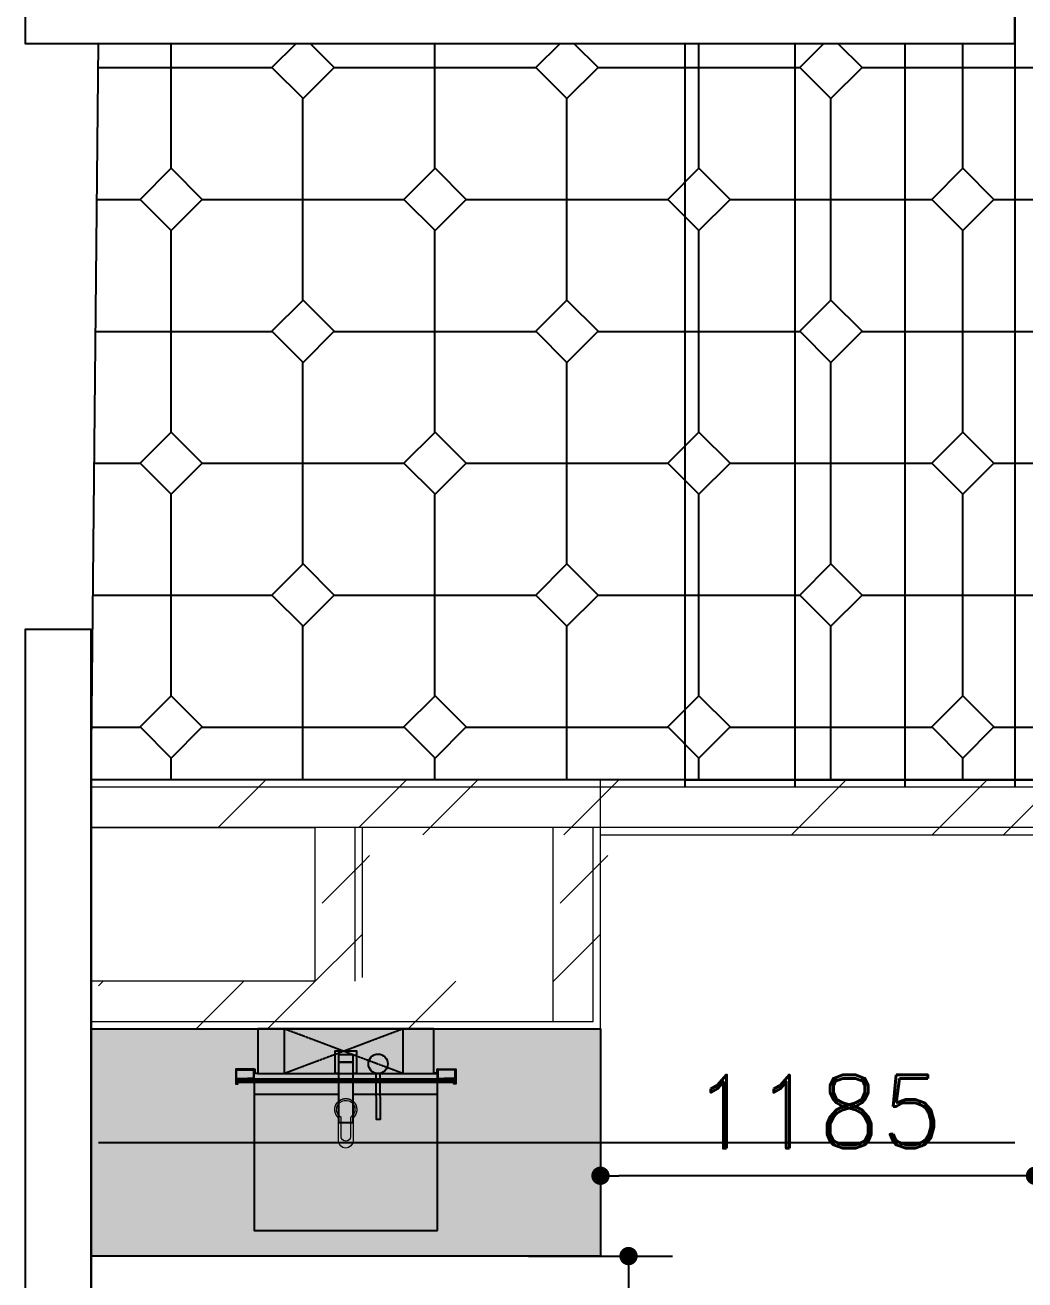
# Model space of a CAD drawing. Header units: millimetres. Extents: x -12551121 to 353735, y 112272 to 285506.
# Drawn here: x 94642 to 97370, y 169851 to 173276 of the extents above; entities that cross this region are included whole.
import ezdxf

# ---------------------------------------------------------------- set-up
doc = ezdxf.new("R2010")
doc.units = ezdxf.units.MM
doc.header["$MEASUREMENT"] = 0
doc.linetypes.add('1F底图$0$_DASH', pattern=[0.6, 0.4, -0.2])
for name, color, linetype in [('+AT9-HATCH', 8, 'Continuous'), ('+AT9_Hardscape', 1, 'Continuous'), ('1F底图$0$JD352-节点内部细线', 127, 'Continuous'), ('1F底图$0$P-洁具及配件（地坪图不显示）', 146, 'Continuous'), ('GARDE-DIM', 253, 'Continuous'), ('GARDE-PLAN', 4, 'Continuous')]:
    doc.layers.add(name, color=color, linetype=linetype)
for name, color, linetype, lineweight in [('PLUMB-1', 55, 'Continuous', 9), ('PLUMB-2', 254, 'Continuous', 9), ('WALL-COMMON', 8, 'Continuous', 9), ('WALL-EXTCUT', 1, 'Continuous', 9), ('WALL-FILL-1', 9, 'Continuous', 9), ('WALL-FILL-2', 7, 'Continuous', 9), ('WALL-INTCUT', 2, 'Continuous', 9), ('WALL-RETCUT-1', 1, 'Continuous', 25)]:
    doc.layers.add(name, color=color, linetype=linetype, lineweight=lineweight)
doc.styles.add('DIM', font='romand.shx')
doc.dimstyles.new('DIM100-2', dxfattribs={"dimscale": 100, "dimtxt": 2, "dimasz": 0.5, "dimexe": 1.2, "dimexo": 1, "dimgap": 0.75, "dimtad": 1, "dimdec": 0, "dimzin": 0, "dimdsep": 46, "dimtxsty": 'DIM', "dimblk": 'DOT', "dimcen": 1, "dimdle": 1, "dimclrt": 256, "dimazin": 0, "dimtfac": 1, "dimtdec": 0, "dimtmove": 2, "dimatfit": 3, "dimldrblk": 'DOT', "dimfxl": 1, "dimtolj": 1, "dimtzin": 0, "dimarcsym": 0})
pattern_1 = [(45, (4925825.9, 2848618.6), (-791.9596, 791.9596), []), (45, (4925825.9, 2849818.6), (-791.9596, 791.9596), [])]
pattern_2 = [(45, (4925825.9, 2846928.6), (-791.9596, 791.9596), []), (45, (4925825.9, 2848128.6), (-791.9596, 791.9596), [])]
pattern_3 = [(45, (4926475.6, 2846928.6), (-791.9596, 791.9596), []), (45, (4926475.6, 2848128.6), (-791.9596, 791.9596), [])]
pattern_4 = [(45, (4847680.4, 2642754.6), (-791.9596, 791.9596), []), (45, (4847680.4, 2643954.6), (-791.9596, 791.9596), [])]
pattern_5 = [(45, (4847680.4, 2641064.6), (-791.9596, 791.9596), []), (45, (4847680.4, 2642264.6), (-791.9596, 791.9596), [])]
pattern_6 = [(45, (4848330.1, 2641064.6), (-791.9596, 791.9596), []), (45, (4848330.1, 2642264.6), (-791.9596, 791.9596), [])]

# ---------------------------------------------------------------- blocks, each defined once
blk = doc.blocks.new('1F底图$0$A$C73950F14')
at = {"layer": '1F底图$0$JD352-节点内部细线', "color": 1, "const_width": 1}
blk.add_lwpolyline([(-159751, -257917), (-159748, -257917), (-159748, -257907), (-159718, -257907), (-159718, -257917), (-159715, -257917)], dxfattribs=at)
blk.add_lwpolyline([(-159744, -257911), (-159722, -257911), (-159722, -257917), (-159744, -257917)], close=True, dxfattribs=at)
blk = doc.blocks.new('1F底图$0$FDGREGDFDDD')
at = {"layer": '1F底图$0$P-洁具及配件（地坪图不显示）', "color": 250}
for p, q in [((160610.9, 73107, 3.7), (160610.9, 72510, 0.1)), ((160614.9, 72510, 0.1), (160614.9, 73107, 3.7))]:
    blk.add_line(p, q, dxfattribs=at)
at = {"layer": '1F底图$0$P-洁具及配件（地坪图不显示）', "elevation": 0}
for points in [[(160615.9, 73103.5), (160615.9, 73105), (160619.4, 73105), (160619.4, 73107), (160582.4, 73107), (160582.4, 73060), (160606.4, 73060), (160606.4, 73076.5), (160607.9, 73076.5), (160607.9, 73076.5), (160607.9, 73058.5), (160580.9, 73058.5), (160580.9, 73108.5), (160620.9, 73108.5), (160620.9, 73103.5), (160615.9, 73103.5)], [(160609.9, 73088.5), (160615.9, 73088.5)], [(160609.9, 73078.5), (160615.9, 73078.5)], [(160615.9, 72513.5), (160615.9, 72512), (160619.4, 72512), (160619.4, 72510), (160582.4, 72510), (160582.4, 72557), (160606.4, 72557), (160606.4, 72540.5), (160607.9, 72540.5), (160607.9, 72540.5), (160607.9, 72558.5), (160580.9, 72558.5), (160580.9, 72508.5), (160620.9, 72508.5), (160620.9, 72513.5), (160615.9, 72513.5)], [(160609.9, 72538.5), (160615.9, 72538.5)], [(160609.9, 72528.5), (160615.9, 72528.5)]]:
    blk.add_lwpolyline(points, dxfattribs=at)
at = {"layer": '1F底图$0$P-洁具及配件（地坪图不显示）'}
for points in [[(160606.4, 73090.5), (160607.9, 73090.5), (160607.9, 73107), (160606.4, 73107)], [(160606.4, 73076.5), (160607.9, 73076.5), (160607.9, 73090.5), (160606.4, 73090.5)], [(160607.9, 73090.5), (160609.9, 73090.5), (160609.9, 73107), (160607.9, 73107)], [(160470.9, 73048.5), (160592.9, 73048.5), (160592.9, 72568.5), (160470.9, 72568.5)], [(160580.9, 72560), (160591.4, 72560), (160591.4, 72568.5), (160592.9, 72568.5), (160592.9, 72558.5), (160580.9, 72558.5)], [(160606.4, 72540.5), (160607.9, 72540.5), (160607.9, 72526.5), (160606.4, 72526.5)], [(160606.4, 72526.5), (160607.9, 72526.5), (160607.9, 72510), (160606.4, 72510)]]:
    blk.add_lwpolyline(points, close=True, dxfattribs=at)
at = {"layer": '1F底图$0$P-洁具及配件（地坪图不显示）', "color": 250}
for points in [[(160607.9, 73090.5), (160607.9, 73076.5), (160609.9, 73076.5), (160609.9, 73090.5)], [(160607.9, 72526.5), (160607.9, 72540.5), (160609.9, 72540.5), (160609.9, 72526.5)], [(160607.9, 72510), (160607.9, 72526.5), (160609.9, 72526.5), (160609.9, 72510)]]:
    blk.add_lwpolyline(points, close=True, dxfattribs=at)
at = {"layer": '1F底图$0$P-洁具及配件（地坪图不显示）', "elevation": 0}
for points in [[(160610.9, 73107), (160614.9, 73107), (160615.9, 73106), (160615.9, 72511), (160614.9, 72510), (160610.9, 72510), (160609.9, 72511), (160609.9, 73106)], [(160592.9, 73048.5), (160592.9, 73058.5), (160580.9, 73058.5), (160580.9, 73057), (160591.4, 73057), (160591.4, 73048.5)]]:
    blk.add_lwpolyline(points, close=True, dxfattribs=at)
at = {"layer": '1F底图$0$P-洁具及配件（地坪图不显示）', "color": 8}
blk.add_lwpolyline([(160607.9, 72540.5), (160607.9, 73076.5), (160609.9, 73076.5), (160609.9, 72540.5)], close=True, dxfattribs=at)
at = {"layer": '1F底图$0$P-洁具及配件（地坪图不显示）', "color": 251, "linetype": '1F底图$0$_DASH'}
blk.add_lwpolyline([(160470.9, 72976.3), (160592.9, 72976.3), (160592.9, 72652.2), (160470.9, 72652.2)], close=True, dxfattribs=at)
for points in [[(160470.9, 72652.2), (160592.9, 72976.3)], [(160592.9, 72652.2), (160470.9, 72976.3)]]:
    blk.add_lwpolyline(points, dxfattribs=at)
at = {"layer": '1F底图$0$P-洁具及配件（地坪图不显示）', "ltscale": 0.01, "extrusion": (0, 0, -1), "xscale": 0.25, "yscale": 0.25, "zscale": -0.25}
for p in [(-120661.1, 137539.3, 0), (-120637.8, 137527.8)]:
    blk.add_blockref('1F底图$0$A$C73950F14', p, dxfattribs=at)
at = {"layer": '1F底图$0$P-洁具及配件（地坪图不显示）', "ltscale": 0.01, "extrusion": (0, 0, -1), "xscale": -0.25, "yscale": 0.25, "zscale": -0.25, "rotation": 180}
for p in [(-120637.8, 8089.2), (-120661, 8077.7, 0)]:
    blk.add_blockref('1F底图$0$A$C73950F14', p, dxfattribs=at)
blk = doc.blocks.new('1F底图$0$A$C53522F80')
at = {"xscale": -1}
blk.add_blockref('1F底图$0$FDGREGDFDDD', (160470.8, -72808.5), dxfattribs=at)
blk = doc.blocks.new('1F底图$0$sink')
for p, q in [((-250, 410), (-20, 410)), ((20, 410), (250, 410))]:
    blk.add_line(p, q)
for points in [[(20, 467.2), (30, 467.2), (30, 527.2), (-30, 527.2), (-30, 467.2), (-20, 467.2)], [(93.2, 466.5), (93.9, 340.9), (84.1, 340.8), (83.3, 466.5)]]:
    blk.add_lwpolyline(points)
for points in [[(-20, 497.2), (20, 497.2), (20, 517.2), (-20, 517.2)], [(20, 497.2), (-20, 497.2), (-20, 332.2), (20, 332.2)], [(250, 38), (250, 450), (-250, 450), (-250, 38)]]:
    blk.add_lwpolyline(points, close=True)
blk.add_circle((88.1, 492.6), 26.6)
blk = doc.blocks.new('_Dot')
at = {"color": 0, "linetype": 'ByBlock', "lineweight": -2}
blk.add_line((-0.5, 0), (-1, 0), dxfattribs=at)
at = {"color": 0, "linetype": 'ByBlock', "const_width": 0.5}
blk.add_lwpolyline([(-0.25, 0, 1), (0.25, 0, 1)], format="xyb", close=True, dxfattribs=at)
blk = doc.blocks.new('*D202')
at = {"layer": 'DefPoints', "color": 0, "transparency": 16777216}
for p in [(97397.2, 170508.8), (96211.9, 170466.8), (96211.9, 170135.8)]:
    blk.add_point(p, dxfattribs=at)
at = {"layer": 'GARDE-DIM', "color": 0, "lineweight": -2, "transparency": 16777216}
for p, q in [((97397.2, 170408.8), (97397.2, 170015.8)), ((96211.9, 170366.8), (96211.9, 170015.8)), ((97347.2, 170135.8), (96261.9, 170135.8))]:
    blk.add_line(p, q, dxfattribs=at)
at = {"layer": 'GARDE-DIM', "color": 0, "linetype": 'ByBlock', "lineweight": -2, "transparency": 16777216, "xscale": 50, "yscale": 50, "zscale": 50, "rotation": 180}
blk.add_blockref('_Dot', (96211.9, 170135.8), dxfattribs=at)
at = {"layer": 'GARDE-DIM', "color": 0, "linetype": 'ByBlock', "lineweight": -2, "transparency": 16777216, "xscale": 50, "yscale": 50, "zscale": 50}
blk.add_blockref('_Dot', (97397.2, 170135.8), dxfattribs=at)
at = {"layer": 'GARDE-DIM', "transparency": 16777216, "insert": (96804.6, 170310.8), "char_height": 200, "attachment_point": 5, "style": 'DIM'}
blk.add_mtext('\\A1;1185', dxfattribs=at)
blk = doc.blocks.new('AM_Basin Mixer - Mixer-V88-LEVEL 43')
at = {"layer": 'PLUMB-2'}
for points in [[(0, 28), (-17.2, 21.6), (-26.6, 5.5), (-25, -10.8), (-19.8, -15.1), (-21.6, -12.5), (-24.3, 2.6), (-21.3, 12.8), (-8.8, 22.6), (0, 25)], [(0, 25), (-12.6, 21.6), (-22.5, 9.4), (-23.8, -4.4), (-19.2, -14.9), (-12.5, -23), (-12.5, -74.1), (-7.1, -83.7), (2.6, -85.5), (10, -80.1), (12.5, -74.1), (12.5, -21.6), (22.6, -9), (24.3, 2.6), (21.3, 12.8), (8.8, 22.6)], [(0, 28), (0, 25), (14.7, 20.2), (23.8, 4.6), (23.8, -4.4), (19.2, -15), (20, -15.1), (22.2, -14.8), (26.6, -5.3), (24.6, 11.4), (14.7, 23.2), (9.1, 25)], [(20, -15), (14.8, -19.3), (12.5, -23), (12.5, -74.1), (7.1, -83.7), (-2.6, -85.5), (-10, -80.1), (-12.5, -74.1), (-12.5, -21.6), (-20, -15.1), (-20, -85), (-14.1, -99.1), (2.8, -103.8), (15, -97), (20, -85), (20, -15.1)]]:
    blk.add_hatch(color=256, dxfattribs=at).paths.add_polyline_path(points)
at = {"layer": 'PLUMB-1'}
for p, q in [((-20, -15), (-20, -85)), ((-12.5, -21.7), (-12.5, -74.1)), ((12.5, -74.1), (12.5, -21.7)), ((20, -85), (20, -15))]:
    blk.add_line(p, q, dxfattribs=at)
at = {"layer": 'PLUMB-1', "flags": 128}
for points in [[(0, 30), (-1.2, 30), (-2.4, 29.9), (-3.6, 29.8), (-4.8, 29.6), (-6, 29.4), (-7.1, 29.1), (-8.3, 28.8), (-9.4, 28.5), (-10.6, 28.1), (-11.7, 27.6), (-12.8, 27.1), (-13.9, 26.6), (-14.9, 26), (-15.9, 25.4), (-16.9, 24.8), (-17.9, 24.1), (-18.9, 23.3), (-19.8, 22.6), (-20.7, 21.7), (-21.5, 20.9), (-22.3, 20), (-23.1, 19.1), (-23.9, 18.2), (-24.6, 17.2), (-25.2, 16.2), (-25.9, 15.2), (-26.5, 14.1), (-27, 13.1), (-27.5, 12), (-28, 10.9), (-28.4, 9.7), (-28.7, 8.6), (-29.1, 7.4), (-29.3, 6.3), (-29.6, 5.1), (-29.7, 3.9), (-29.9, 2.7), (-30, 1.5), (-30, 0.3), (-30, -0.9), (-29.9, -2.1), (-29.8, -3.3), (-29.7, -4.5), (-29.5, -5.6), (-29.2, -6.8), (-28.9, -8), (-28.6, -9.1), (-28.2, -10.3), (-27.8, -11.4), (-27.3, -12.5), (-26.8, -13.6), (-26.2, -14.6), (-25.6, -15.7), (-24.9, -16.7), (-24.3, -17.7), (-23.5, -18.6), (-22.8, -19.5), (-22, -20.4), (-21.1, -21.3), (-20.3, -22.1)], [(19.8, -22.6), (20.7, -21.7), (21.5, -20.9), (22.3, -20), (23.1, -19.1), (23.9, -18.2), (24.6, -17.2), (25.2, -16.2), (25.9, -15.2), (26.5, -14.1), (27, -13.1), (27.5, -12), (28, -10.9), (28.4, -9.7), (28.7, -8.6), (29.1, -7.4), (29.3, -6.3), (29.6, -5.1), (29.7, -3.9), (29.9, -2.7), (30, -1.5), (30, -0.3), (30, 0.9), (29.9, 2.1), (29.8, 3.3), (29.7, 4.5), (29.5, 5.6), (29.2, 6.8), (28.9, 8), (28.6, 9.1), (28.2, 10.3), (27.8, 11.4), (27.3, 12.5), (26.8, 13.6), (26.2, 14.6), (25.6, 15.7), (24.9, 16.7), (24.3, 17.7), (23.5, 18.6), (22.8, 19.5), (22, 20.4), (21.1, 21.3), (20.3, 22.1), (19.4, 22.9), (18.4, 23.7), (17.5, 24.4), (16.5, 25.1), (15.5, 25.7), (14.4, 26.3), (13.4, 26.9), (12.3, 27.4), (11.2, 27.8), (10, 28.3), (8.9, 28.6), (7.8, 29), (6.6, 29.3), (5.4, 29.5), (4.2, 29.7), (3, 29.8), (1.8, 29.9), (0.6, 30), (0, 30)]]:
    blk.add_lwpolyline(points, dxfattribs=at)
at = {"layer": 'PLUMB-1'}
for centre, radius, start, end in [((0, 0), 30, 90, 226.1829), ((0, 0), 25, 90, 240), ((0, 0), 25, 162, 169.3835), ((0, 0), 25, 162, 169.3835), ((0, 0), 25, 153.4349, 164.0852), ((0, 0), 25, 126, 134.0395), ((0, 0), 25, 126, 134.0395), ((0, 0), 25, 121.7175, 130.992), ((0, 0), 30, 313.8171, 90), ((0, 0), 25, 300, 90), ((0, 0), 25, 49.008, 58.2825), ((0, 0), 25, 45.9605, 54), ((0, 0), 25, 45.9605, 54), ((0, 0), 25, 15.9148, 26.5651), ((0, 0), 25, 10.6165, 18), ((0, 0), 25, 10.6165, 18), ((0, 0), 25, 185.1524, 195.9185), ((0, 0), 25, 190.6941, 198), ((0, 0), 25, 190.6941, 198), ((0, 0), 25, 225.9718, 234), ((0, 0), 25, 306, 314.0282), ((0, 0), 25, 342, 349.3059), ((0, 0), 25, 342, 349.3059), ((0, 0), 25, 344.0815, 354.8476), ((0, -85), 20, 180, 360), ((0, -74.1), 12.5, 180, 360)]:
    blk.add_arc(centre, radius, start, end, dxfattribs=at)
blk = doc.blocks.new('*D203')
at = {"layer": 'DefPoints', "color": 0, "transparency": 16777216}
for p in [(95915.4, 169916.5), (95957.4, 168801.5), (96288.4, 168801.5)]:
    blk.add_point(p, dxfattribs=at)
at = {"layer": 'GARDE-DIM', "color": 0, "lineweight": -2, "transparency": 16777216}
for p, q in [((96015.4, 169916.5), (96408.4, 169916.5)), ((96288.4, 169866.5), (96288.4, 168851.5)), ((96057.4, 168801.5), (96408.4, 168801.5))]:
    blk.add_line(p, q, dxfattribs=at)
at = {"layer": 'GARDE-DIM', "color": 0, "linetype": 'ByBlock', "lineweight": -2, "transparency": 16777216, "xscale": 50, "yscale": 50, "zscale": 50}
for p, rotation in [((96288.4, 169916.5), 90), ((96288.4, 168801.5), 270)]:
    blk.add_blockref('_Dot', p, dxfattribs=dict(at, rotation=rotation))
at = {"layer": 'GARDE-DIM', "transparency": 16777216, "insert": (96113.4, 169359), "char_height": 200, "attachment_point": 5, "rotation": 90, "style": 'DIM'}
blk.add_mtext('\\A1;1115', dxfattribs=at)
blk = doc.blocks.new('riser')
at = {"layer": 'WALL-FILL-1'}
h = blk.add_hatch(dxfattribs=at)
h.set_pattern_fill('FP_1', color=251, style=0, pattern_type=2)
h.set_pattern_definition(pattern_4)
h.paths.add_polyline_path([(20922.4, -34667.5), (20926.7, -34667.5), (20926.7, -34647.5), (16676.7, -34647.5), (16676.7, -34667.5), (20616.8, -34667.5)])
h = blk.add_hatch(dxfattribs=at)
h.set_pattern_fill('FP_1', color=251, style=0, pattern_type=2)
h.set_pattern_definition(pattern_6)
h.paths.add_polyline_path([(18066.4, -35307.5), (18066.4, -34647.5), (18046.4, -34647.5), (18046.4, -35307.5)])
h = blk.add_hatch(dxfattribs=at)
h.set_pattern_fill('FP_1', color=251, style=0, pattern_type=2)
h.set_pattern_definition(pattern_5)
h.paths.add_polyline_path([(17416.7, -35197.5), (17416.7, -34777.5), (17396.7, -34777.5), (17396.7, -35197.5)])
h = blk.add_hatch(dxfattribs=at)
h.set_pattern_fill('FP_1', color=251, style=0, pattern_type=2)
h.set_pattern_definition(pattern_4)
h.paths.add_polyline_path([(20926.7, -34797.5), (20925.3, -34777.5), (17416.7, -34777.5), (17416.7, -34797.5), (20922.4, -34797.5)])
h = blk.add_hatch(dxfattribs=at)
h.set_pattern_fill('FP_1', color=251, style=0, pattern_type=2)
h.set_pattern_definition(pattern_5)
h.paths.add_polyline_path([(17212.1, -35327.5), (18066.4, -35327.5), (18066.4, -35307.5), (16676.7, -35307.5), (16676.7, -35327.5), (16949.4, -35327.5)])
at = {"layer": 'WALL-FILL-2'}
h = blk.add_hatch(dxfattribs=at)
h.set_pattern_fill('FP_1', color=251, style=0, pattern_type=2)
h.set_pattern_definition(pattern_4)
h.paths.add_polyline_path([(20925.3, -34777.5), (20926.7, -34777.5), (20926.7, -34667.5), (16676.7, -34667.5), (16676.7, -34777.5), (20922.4, -34777.5)])
h = blk.add_hatch(dxfattribs=at)
h.set_pattern_fill('FP_1', color=251, style=0, pattern_type=2)
h.set_pattern_definition(pattern_5)
h.paths.add_polyline_path([(17396.7, -35197.5), (17396.7, -34777.5), (17286.7, -34777.5), (17286.7, -35197.5)])
h = blk.add_hatch(dxfattribs=at)
h.set_pattern_fill('FP_1', color=251, style=0, pattern_type=2)
h.set_pattern_definition(pattern_6)
h.paths.add_polyline_path([(17936.4, -35307.5), (18046.4, -35307.5), (18046.4, -34797.5), (17936.4, -34797.5), (17936.4, -35197.5)])
h = blk.add_hatch(dxfattribs=at)
h.set_pattern_fill('FP_1', color=251, style=0, pattern_type=2)
h.set_pattern_definition(pattern_5)
h.paths.add_polyline_path([(17936.4, -35307.5), (17936.4, -35197.5), (16676.7, -35197.5), (16676.7, -35307.5)])

msp = doc.modelspace()

# ---------------------------------------------------------------- hatches: boundary and pattern name
at = {"layer": '+AT9-HATCH'}
h = msp.add_hatch(dxfattribs=at)
h.set_pattern_fill('LINE', color=8, scale=750)
h.paths.add_polyline_path([(98342.2, 176851.5), (98342.2, 179526.5), (97292.2, 179526.5, 0.414214), (96392.2, 178626.5), (96392.2, 177751.5, -0.414214), (95292.2, 176651.5), (94892.2, 176651.5), (94892.2, 174751.5), (96392.2, 174751.5, 0.414214), (97292.2, 175651.5), (97292.2, 176001.5), (97292.2, 176451.5, -0.414214), (97692.2, 176851.5), (98342.2, 176851.5)], is_closed=False)
h.paths.add_polyline_path([(98392.2, 179526.5), (98392.2, 176851.5), (98692.2, 176851.5), (98692.2, 179526.5)])
h.paths.add_polyline_path([(98742.2, 179526.5), (98742.2, 176851.5), (99042.2, 176851.5), (99042.2, 179526.5)])
h.paths.add_polyline_path([(99367.2, 179526.5), (99367.2, 176851.5), (99667.2, 176851.5), (99667.2, 179526.5)])
h.paths.add_polyline_path([(99717.2, 179526.5), (99717.2, 176851.5), (100017.2, 176851.5), (100017.2, 179526.5)])
h.paths.add_polyline_path([(100067.2, 179526.5), (100067.2, 176851.5), (100367.2, 176851.5), (100367.2, 179526.5)])
h.paths.add_polyline_path([(100417.2, 179526.5), (100417.2, 176851.5), (100717.2, 176851.5), (100717.2, 179526.5)])
h.paths.add_polyline_path([(101067.2, 176716), (101067.2, 179526.5), (100767.2, 179526.5), (100767.2, 176851.5), (100767.2, 176851.5, -0.21525)])
h.paths.add_polyline_path([(101117.2, 179526.5), (101117.2, 173451.5), (101417.2, 173451.5), (101417.2, 179504, 0.056082), (101217.2, 179526.5), (101117.2, 179526.5)], is_closed=False)
h.paths.add_polyline_path([(101467.2, 179491.1), (101467.2, 173451.5), (101767.2, 173451.5), (101767.2, 179338.9, 0.094274)])
h.paths.add_polyline_path([(102117.2, 178626.6, 0.213378), (101817.2, 179297.3), (101817.2, 173451.5), (102117.2, 173451.5), (102117.2, 178626.5)], is_closed=False)
h.paths.add_polyline_path([(101817.2, 173101.5), (101817.2, 170101.5), (102117.2, 170101.5), (102117.2, 173101.5)])
h.paths.add_polyline_path([(101467.2, 173101.5), (101467.2, 170101.5), (101767.2, 170101.5), (101767.2, 173101.5)])
h.paths.add_polyline_path([(101117.2, 173101.5), (101117.2, 170101.5), (101417.2, 170101.5), (101417.2, 173101.5)])
h.paths.add_polyline_path([(101117.2, 169801.5), (101117.2, 166601.5), (101417.2, 166601.5), (101417.2, 169801.5)])
h.paths.add_polyline_path([(101467.2, 169801.5), (101467.2, 166601.5), (101767.2, 166601.5), (101767.2, 169801.5)])
h.paths.add_polyline_path([(101817.2, 169801.5), (101817.2, 166601.5), (102117.2, 166601.5), (102117.2, 169801.5)])
h.paths.add_polyline_path([(102517.2, 169801.5), (102817.2, 169801.5), (102817.2, 166601.5), (102517.2, 166601.5)])
h.paths.add_polyline_path([(102167.2, 169801.5), (102467.2, 169801.5), (102467.2, 166601.5), (102167.2, 166601.5)])
h.paths.add_polyline_path([(102867.2, 169801.5), (103167.2, 169801.5), (103167.2, 166601.5), (102867.2, 166601.5)])
h.paths.add_polyline_path([(102867.2, 173101.5), (103167.2, 173101.5), (103167.2, 170101.5), (102867.2, 170101.5)])
h.paths.add_polyline_path([(102167.2, 173101.5), (102467.2, 173101.5), (102467.2, 170101.5), (102167.2, 170101.5)])
h.paths.add_polyline_path([(102517.2, 173101.5), (102817.2, 173101.5), (102817.2, 170101.5), (102517.2, 170101.5)])
at = {"layer": '+AT9_Hardscape'}
h = msp.add_hatch(dxfattribs=at)
h.set_pattern_fill('CTYSQMK2', color=8, scale=30)
h.set_pattern_definition([(0, (84.85, 0), (360, 360), [550.293, -169.707]), (90, (0, 84.85), (-360, 360), [550.293, -169.707]), (45, (275.15, 360), (-360.0008, 360.0008), [120, -389.118]), (315, (275.15, 360), (360.0008, 360.0008), [120, -389.118]), (45, (360, 275.15), (-360.0008, 360.0008), [120, -389.118]), (315, (360, 444.85), (360.0008, 360.0008), [120, -389.118])])
h.paths.add_polyline_path([(103192.2, 169851.6), (101067.2, 169851.6), (101067.2, 170051.5), (101067.2, 173151.6), (101067.2, 173351.5), (101067.2, 176451.5, 0.414214), (100767.2, 176751.5), (99292.2, 176751.5), (99092.2, 176751.5), (98142.2, 176751.5), (97692.2, 176751.5, 0.414213), (97392.2, 176451.5), (97392.2, 176001.5), (97392.2, 175651.5, -0.414214), (96392.2, 174651.5), (94842.2, 174651.5), (94842.2, 173826.5), (97342.2, 173826.5), (97342.2, 173226.5), (97342.2, 171216.5), (99072.2, 171216.5), (99092.2, 171216.5), (99092.2, 175751.6), (99272.2, 175751.6), (99292.2, 175751.5), (99292.2, 170526.6), (99272.2, 170526.5), (99272.2, 166551.6), (101067.2, 166551.6), (101078.7, 169851.5), (101972.2, 169851.5), (101972.2, 169801.5), (102117.2, 169801.5), (102117.2, 168556.8), (102167.2, 168556.8), (102161.9, 169077.1), (102122.2, 169077.1), (102122.2, 169851.5), (103015.8, 169851.5), (103015.8, 169801.5), (103042.2, 169801.5), (103042.2, 169851.5), (103192.2, 169851.5)], is_closed=False)
h.paths.add_polyline_path([(102167.2, 171018), (102117.2, 171021.5), (102167.2, 171020.1), (102175.7, 171019.9)], is_closed=False)
h.paths.add_polyline_path([(94842.2, 173226.5), (94822.2, 171216.5), (96211.9, 171216.5), (96442.2, 171216.5), (96442.2, 173226.5), (94842.2, 173226.5)])
h.paths.add_polyline_path([(96442.2, 173226.5), (96442.2, 171216.5), (96742.2, 171216.5), (96742.2, 173226.5)])
h.paths.add_polyline_path([(97042.2, 173226.5), (96742.2, 173226.5), (96742.2, 171216.5), (97042.2, 171216.5)])
h.paths.add_polyline_path([(97042.2, 171216.5), (97342.2, 171216.5), (97342.2, 173226.5), (97042.2, 173226.5)])
h = msp.add_hatch(color=254)
h.dxf.hatch_style = 1
h.paths.add_polyline_path([(94822.2, 170536.5), (96211.9, 170536.5), (96211.9, 169916.5), (94822.2, 169916.5)])
at = {"layer": 'WALL-FILL-1'}
h = msp.add_hatch(dxfattribs=at)
h.set_pattern_fill('FP_1', color=256, style=0, pattern_type=2)
h.set_pattern_definition(pattern_1)
h.paths.add_polyline_path([(99067.9, 171196.5), (99072.2, 171196.5), (99072.2, 171216.5), (94822.2, 171216.5), (94822.2, 171196.5), (98762.3, 171196.5)])
h = msp.add_hatch(dxfattribs=at)
h.set_pattern_fill('FP_1', color=256, style=0, pattern_type=2)
h.set_pattern_definition(pattern_3)
h.paths.add_polyline_path([(96211.9, 170556.5), (96211.9, 171216.5), (96191.9, 171216.5), (96191.9, 170556.5)])
h = msp.add_hatch(dxfattribs=at)
h.set_pattern_fill('FP_1', color=256, style=0, pattern_type=2)
h.set_pattern_definition(pattern_2)
h.paths.add_polyline_path([(95562.2, 170666.5), (95562.2, 171086.5), (95542.2, 171086.5), (95542.2, 170666.5)])
h = msp.add_hatch(dxfattribs=at)
h.set_pattern_fill('FP_1', color=256, style=0, pattern_type=2)
h.set_pattern_definition(pattern_1)
h.paths.add_polyline_path([(99072.2, 171066.5), (99070.8, 171086.5), (95562.2, 171086.5), (95562.2, 171066.5), (99067.9, 171066.5)])
h = msp.add_hatch(dxfattribs=at)
h.set_pattern_fill('FP_1', color=256, style=0, pattern_type=2)
h.set_pattern_definition(pattern_2)
h.paths.add_polyline_path([(95357.6, 170536.5), (96211.9, 170536.5), (96211.9, 170556.5), (94822.2, 170556.5), (94822.2, 170536.5), (95094.9, 170536.5)])
at = {"layer": 'WALL-FILL-2'}
h = msp.add_hatch(dxfattribs=at)
h.set_pattern_fill('FP_1', color=256, style=0, pattern_type=2)
h.set_pattern_definition(pattern_1)
h.paths.add_polyline_path([(99070.8, 171086.5), (99072.2, 171086.5), (99072.2, 171196.5), (94822.2, 171196.5), (94822.2, 171086.5), (99067.9, 171086.5)])
h = msp.add_hatch(dxfattribs=at)
h.set_pattern_fill('FP_1', color=256, style=0, pattern_type=2)
h.set_pattern_definition(pattern_2)
h.paths.add_polyline_path([(95542.2, 170666.5), (95542.2, 171086.5), (95432.2, 171086.5), (95432.2, 170666.5)])
h = msp.add_hatch(dxfattribs=at)
h.set_pattern_fill('FP_1', color=256, style=0, pattern_type=2)
h.set_pattern_definition(pattern_3)
h.paths.add_polyline_path([(96081.9, 170556.5), (96191.9, 170556.5), (96191.9, 171066.5), (96081.9, 171066.5), (96081.9, 170666.5)])
h = msp.add_hatch(dxfattribs=at)
h.set_pattern_fill('FP_1', color=256, style=0, pattern_type=2)
h.set_pattern_definition(pattern_2)
h.paths.add_polyline_path([(96081.9, 170556.5), (96081.9, 170666.5), (94822.2, 170666.5), (94822.2, 170556.5)])

# ---------------------------------------------------------------- linework, layer by layer
at = {"layer": '+AT9_Hardscape'}
for p, q in [((97342.2, 173826.5, 0), (97342.2, 171196.5, 0)), ((94842.2, 173226.5, 0), (96742.2, 173226.5, 0)), ((96442.2, 173226.5, 0), (96442.2, 171196.5, 0)), ((96742.2, 173226.5, 0), (96742.2, 171196.5, 0)), ((97042.2, 173226.5, 0), (97042.2, 171196.5, 0)), ((94842.2, 170226.5, 0), (97342.2, 170226.5, 0))]:
    msp.add_line(p, q, dxfattribs=at)
at = {"layer": '+AT9_Hardscape', "elevation": 0}
for points in [[(101067.2, 166551.5), (99272.2, 166551.5), (99272.2, 175751.6), (99092.2, 175751.5), (99092.2, 171216.5), (94822.2, 171216.5), (94842.2, 173226.5), (97342.2, 173226.5), (97342.2, 173826.5), (94842.2, 173826.5), (94842.2, 174651.5), (96392.2, 174651.5)], [(96442.2, 171216.5), (99092.2, 171216.5)]]:
    msp.add_lwpolyline(points, dxfattribs=at)
for points in [[(94642.2, 173826.5), (94642.2, 173226.5), (97342.2, 173226.5), (97342.2, 173826.5)], [(94642.2, 169801.5), (94822.2, 169801.5), (94822.2, 171626.5), (94642.2, 171626.5)]]:
    msp.add_lwpolyline(points, close=True, dxfattribs=at)
at = {"elevation": 0}
msp.add_lwpolyline([(94822.2, 170536.5), (96211.9, 170536.5), (96211.9, 169916.5), (94822.2, 169916.5)], close=True, dxfattribs=at)
at = {"layer": 'WALL-COMMON'}
for p, q in [((94822.2, 171216.5, 0), (94822.2, 171086.5, 0)), ((94822.2, 171216.5, 0), (94822.2, 171086.5, 0)), ((94822.2, 171216.5, 0), (94822.2, 171066.5, 0)), ((99072.2, 171196.5, 0), (94822.2, 171196.5, 0)), ((99072.2, 171086.5, 0), (94822.2, 171086.5, 0)), ((95542.2, 170666.5, 0), (95542.2, 171086.5, 0)), ((96191.9, 170556.5, 0), (96191.9, 171086.5, 0)), ((94822.2, 170666.5, 0), (94822.2, 170536.5, 0)), ((94822.2, 170666.5, 0), (94822.2, 170536.5, 0)), ((94822.2, 170556.5, 0), (96191.9, 170556.5, 0))]:
    msp.add_line(p, q, dxfattribs=at)
at = {"layer": 'WALL-EXTCUT'}
for p, q in [((95562.2, 171216.5, 0), (94822.2, 171216.5, 0)), ((96211.9, 170536.5, 0), (96211.9, 171216.5, 0)), ((94822.2, 171086.5, 0), (95432.2, 171086.5, 0)), ((95432.2, 171086.5, 0), (95432.2, 170666.5, 0)), ((95562.2, 170676.5, 0), (95562.2, 171086.5, 0)), ((96081.9, 171086.5, 0), (96081.9, 170556.5, 0)), ((95432.2, 170666.5, 0), (94822.2, 170666.5, 0)), ((94822.2, 170536.5, 0), (95562.2, 170536.5, 0))]:
    msp.add_line(p, q, dxfattribs=at)
at = {"layer": 'WALL-INTCUT'}
for p, q in [((99072.2, 171216.5, 0), (94822.2, 171216.5, 0)), ((96211.9, 171066.5, 0), (99072.2, 171066.5, 0)), ((96211.9, 170536.5, 0), (96211.9, 171066.5, 0)), ((94822.2, 170536.5, 0), (96211.9, 170536.5, 0))]:
    msp.add_line(p, q, dxfattribs=at)
at = {"layer": 'WALL-RETCUT-1'}
for p, q in [((94822.2, 171216.5, 0), (94822.2, 171626.5, 0)), ((94822.2, 171216.5, 0), (94822.2, 171626.5, 0)), ((94822.2, 171626.5, 0), (94822.2, 169361.6, 0)), ((94822.2, 170666.5, 0), (94822.2, 171086.5, 0)), ((94822.2, 170666.5, 0), (94822.2, 171086.5, 0)), ((94822.2, 169526.5, 0), (94822.2, 170536.5, 0)), ((94822.2, 169171.6, 0), (94822.2, 170431.3, 0))]:
    msp.add_line(p, q, dxfattribs=at)

# ---------------------------------------------------------------- block references
msp.add_blockref('riser', (78165.5, 205864, 0))
at = {"layer": 'GARDE-PLAN', "rotation": 89.99999999999999}
msp.add_blockref('1F底图$0$A$C53522F80', (95517.1, 170536.6, 0), dxfattribs=at)
msp.add_blockref('1F底图$0$A$C53522F80', (95517.1, 170536.6, 0), dxfattribs=at)
at = {"layer": 'GARDE-PLAN', "extrusion": (-2.52643e-19, -6.20641e-08, 1), "rotation": 0.000901825455983785}
msp.add_blockref('1F底图$0$sink', (95517.1, 169948.6, 0), dxfattribs=at)
msp.add_blockref('1F底图$0$sink', (95517.1, 169948.6, 0), dxfattribs=at)
at = {"layer": 'PLUMB-1', "xscale": -1}
msp.add_blockref('AM_Basin Mixer - Mixer-V88-LEVEL 43', (95517.1, 170316.5, 0), dxfattribs=at)

# ---------------------------------------------------------------- dimensions: what is measured, and where the dimension line sits
at = {"layer": 'GARDE-DIM', "color": 252}
for base, p1, p2, angle, picture, middle in [((96211.9, 170135.8, 0), (97397.2, 170508.8, 0), (96211.9, 170466.8), 180, '*D202', (96804.6, 170310.8, 0)), ((96288.4, 168801.5, 0), (95915.4, 169916.5, 0), (95957.4, 168801.5, 0), 270, '*D203', (96113.4, 169359, 0))]:
    dim = msp.add_linear_dim(base=base, p1=p1, p2=p2, angle=angle, dimstyle='DIM100-2', dxfattribs=at)
    dim.commit()
    dim.dimension.update_dxf_attribs({"geometry": picture, "text_midpoint": middle})

doc.saveas('drawing.dxf')
